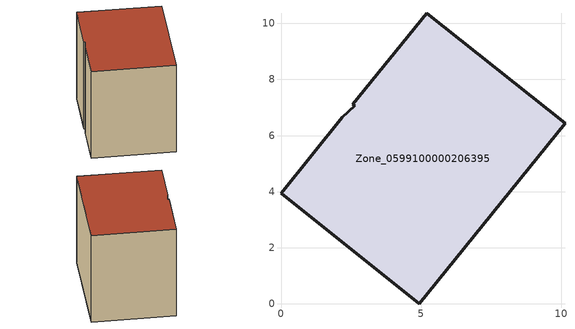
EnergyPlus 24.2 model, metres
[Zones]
Zone_0599100000206395
 floor ground (C_G): 0,3.94 2.19,6.65 2.63,7.06 2.57,7.11 5.2,10.36 10.13,6.43 4.94,0 z0.56
 wall outside (C_F): 10.13,6.43 5.2,10.36 2.57,7.11 2.63,7.06 2.19,6.65 0,3.94 4.94,0 10.13,6.43 z0.56:8.06
 roof outside (C_R): 2.19,6.65 0,3.94 4.94,0 10.13,6.43 5.2,10.36 2.57,7.11 2.63,7.06 z8.06
[BUILDING]
Pand.0599100000206395: North Axis=0; Terrain=City; Loads Convergence Tolerance Value=0.04; Temperature Convergence Tolerance Value=0.4; Solar Distribution=FullExterior; Maximum Number of Warmup Days=25; Minimum Number of Warmup Days=1
[Site:Location]
Rotterdam.The.Hague.AP_ZH_NLD Design_Conditions: Latitude=51.96; Longitude=4.45; Time Zone=1; Elevation=-4.5
[SITE:GROUNDTEMPERATURE:BUILDINGSURFACE]
18, 18, 18, 18, 18, 18, 18, 18, 18, 18, 18, 18
[MATERIAL] Thermal Absorptance=0.9; Solar Absorptance=0.7; Visible Absorptance=0.7
Name | Roughness | Thickness | Conductivity | Density | Specific Heat
G.TC.1965-1974 | MediumSmooth | 0.15 | 0.882353 | 540 | 1210
F.TC.1965-1974 | Rough | 0.3 | 0.697674 | 1920 | 840
R.TC.1965-1974 | MediumRough | 0.2 | 0.232558 | 1500 | 1000
[CONSTRUCTION]
C_G: G.TC.1965-1974
C_F: F.TC.1965-1974
C_R: R.TC.1965-1974
[ZONE]
Zone_0599100000206395: Type=1; Multiplier=1; Ceiling Height=Autocalculate; Volume=Autocalculate; Floor Area=autocalculate; Part of Total Floor Area=Yes
[ZONEINFILTRATION:DESIGNFLOWRATE]
Infil_Zone_0599100000206395: Zone or ZoneList or Space or SpaceList=Zone_0599100000206395; Schedule=AlwaysOn; Design Flow Rate Calculation Method=Flow/Area; Flow Rate per Floor Area=0.003; Constant Term Coefficient=1; Temperature Term Coefficient=0; Velocity Term Coefficient=0; Velocity Squared Term Coefficient=0
[HVACTEMPLATE:ZONE:IDEALLOADSAIRSYSTEM]
Zone_0599100000206395: Maximum Heating Supply Air Temperature=50; Minimum Cooling Supply Air Temperature=13; Maximum Heating Supply Air Humidity Ratio=0.0156; Minimum Cooling Supply Air Humidity Ratio=0.0077; Heating Limit=NoLimit; Cooling Limit=NoLimit; Dehumidification Control Type=ConstantSensibleHeatRatio; Cooling Sensible Heat Ratio=0.7; Dehumidification Setpoint=60; Humidification Control Type=None; Humidification Setpoint=30; Outdoor Air Method=None; Outdoor Air Flow Rate per Person=0.00944; Outdoor Air Flow Rate per Zone Floor Area=0; Outdoor Air Flow Rate per Zone=0; Demand Controlled Ventilation Type=None; Outdoor Air Economizer Type=NoEconomizer; Heat Recovery Type=None; Sensible Heat Recovery Effectiveness=0.7; Latent Heat Recovery Effectiveness=0.65
[ZONECONTROL:THERMOSTAT]
ThermostatControl_Zone_0599100000206395: Zone or ZoneList=Zone_0599100000206395; Control Type Schedule=DualSetpointControlType; Control 1=Thermostat_Zone_0599100000206395; Temperature Difference Between Cutout And Setpoint=0
[THERMOSTATSETPOINT:DUALSETPOINT]
Thermostat_Zone_0599100000206395: Heating Setpoint Temperature Schedule=HeatingSetpoint_Zone_0599100000206395; Cooling Setpoint Temperature Schedule=CoolingSetpoint_Zone_0599100000206395
[SCHEDULE:COMPACT]
HeatingSetpoint_Zone_0599100000206395: Through: 12/31, For: AllDays, Until: 24:00, 21
CoolingSetpoint_Zone_0599100000206395: Through: 12/31, For: AllDays, Until: 24:00, 24
DualSetpointControlType: Through: 12/31, For: AllDays, Until: 24:00, 4
AlwaysOn: Through: 12/31, For: AllDays, Until: 24:00, 1
